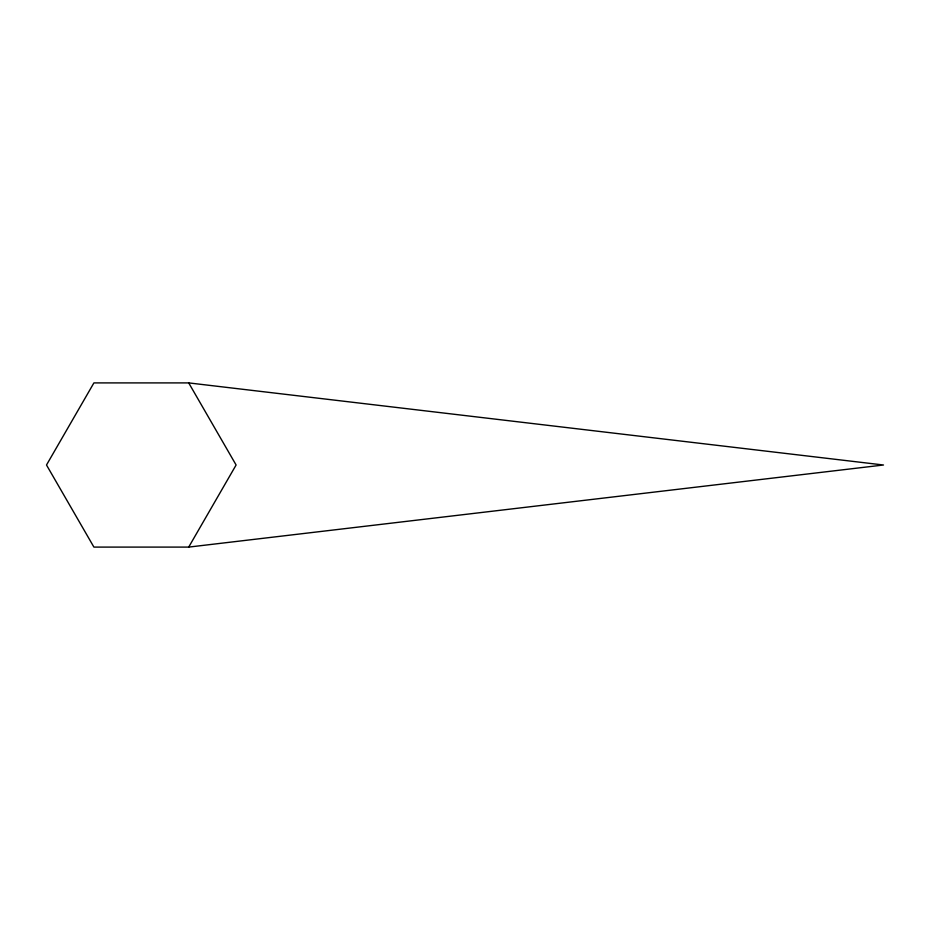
<?xml version="1.0" encoding="UTF-8"?>
<svg xmlns="http://www.w3.org/2000/svg" width="930" height="930" viewBox="0 0 930 930"><rect width="100%" height="100%" fill="white"/><g stroke="black" fill="none" stroke-linecap="round" stroke-linejoin="round"><path stroke-width="1.4" d="M188.709 547.096L236.104 465L188.709 382.904L93.907 382.904L46.5 465L93.907 547.096L188.709 547.096L883.5 465L188.709 382.904"/></g></svg>
